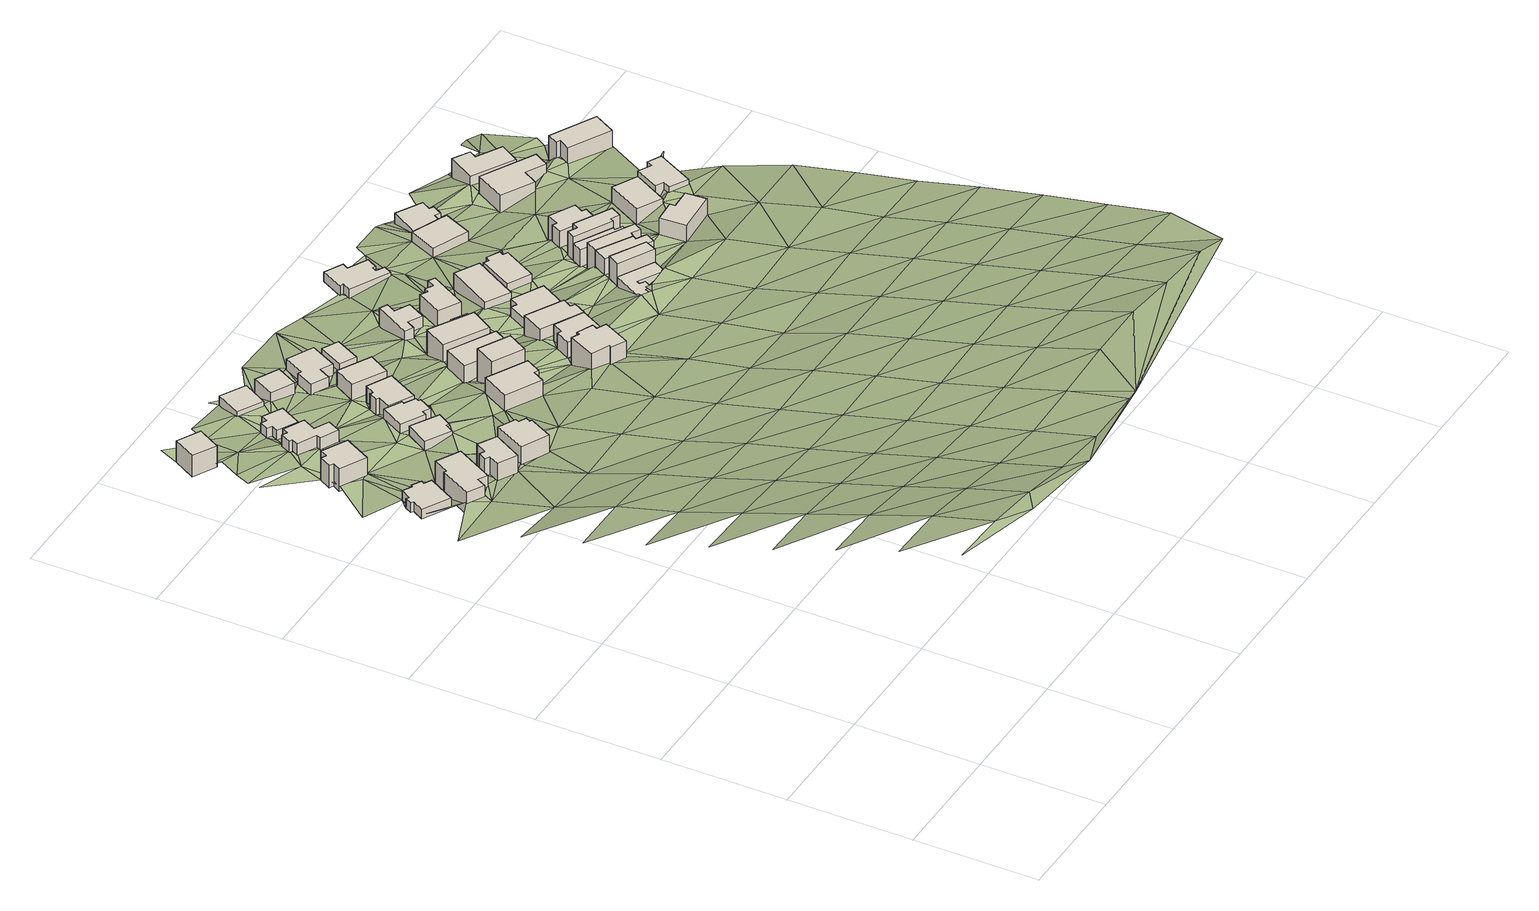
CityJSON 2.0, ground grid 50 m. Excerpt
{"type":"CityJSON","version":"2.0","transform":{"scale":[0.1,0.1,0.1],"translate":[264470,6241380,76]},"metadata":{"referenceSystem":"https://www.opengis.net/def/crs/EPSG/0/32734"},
"CityObjects":{
"building1":{"type":"Building","attributes":{"address":"6 Cloete Road Universtity Estate Cape Town","building":"house","building:levels":"1","footprint":{"type":"Polygon"},"plus_code":"C5XFXGXJ+XFW","ground_height":96.62,"building_height":4.1,"roof_height":100.72},"geometry":[{"type":"Solid","lod":"1","boundaries":[[[[0,1,2,3]],[[1,4,5,2]],[[4,6,7,5]],[[6,8,9,7]],[[8,10,11,9]],[[10,12,13,11]],[[12,14,15,13]],[[14,16,17,15]],[[16,18,19,17]],[[18,20,21,19]],[[20,22,23,21]],[[22,0,3,23]],[[3,2,5,7,9,11,13,15,17,19,21,23]],[[22,20,18,16,14,12,10,8,6,4,1,0]]]]}]},
"building2":{"type":"Building","attributes":{"address":"8A Cloete Road Universtity Estate Cape Town","building":"house","building:levels":"3","footprint":{"type":"Polygon"},"plus_code":"C6X2XQXJ+XWR","ground_height":96.62,"building_height":9.7,"roof_height":106.32},"geometry":[{"type":"Solid","lod":"1","boundaries":[[[[24,25,26,27]],[[25,28,29,26]],[[28,30,31,29]],[[30,32,33,31]],[[32,34,35,33]],[[34,36,37,35]],[[36,38,39,37]],[[38,24,27,39]],[[27,26,29,31,33,35,37,39]],[[38,36,34,32,30,28,25,24]]]]}]},
"building3":{"type":"Building","attributes":{"address":"19 Haig Road University Estate Cape Town","building":"house","building:levels":"2","footprint":{"type":"Polygon"},"plus_code":"C5XRX3X9+X8V","ground_height":93.77,"building_height":6.9,"roof_height":100.67},"geometry":[{"type":"Solid","lod":"1","boundaries":[[[[40,41,42,43]],[[41,44,45,42]],[[44,46,47,45]],[[46,48,49,47]],[[48,50,51,49]],[[50,52,53,51]],[[52,54,55,53]],[[54,40,43,55]],[[43,42,45,47,49,51,53,55]],[[54,52,50,48,46,44,41,40]]]]}]},
"building4":{"type":"Building","attributes":{"address":"8 Cloete Road Universtity Estate Cape Town","building":"house","building:levels":"2","footprint":{"type":"Polygon"},"plus_code":"C6XPX9X4+XGX","ground_height":101.51,"building_height":6.9,"roof_height":108.41},"geometry":[{"type":"Solid","lod":"1","boundaries":[[[[56,57,58,59]],[[57,60,61,58]],[[60,62,63,61]],[[62,64,65,63]],[[64,66,67,65]],[[66,68,69,67]],[[68,70,71,69]],[[70,56,59,71]],[[59,58,61,63,65,67,69,71]],[[70,68,66,64,62,60,57,56]]]]}]},
"building5":{"type":"Building","attributes":{"address":"14 Haig Road University Estate Cape Town","building":"house","building:levels":"2","footprint":{"type":"Polygon"},"plus_code":"C5X6XPXM+XGR","ground_height":88.44,"building_height":6.9,"roof_height":95.34},"geometry":[{"type":"Solid","lod":"1","boundaries":[[[[72,73,74,75]],[[73,76,77,74]],[[76,78,79,77]],[[78,72,75,79]],[[75,74,77,79]],[[78,76,73,72]]]]}]},
"building6":{"type":"Building","attributes":{"address":"Cloete Road Universtity Estate Cape Town","building":"house","building:levels":"2","footprint":{"type":"Polygon"},"plus_code":"C7XCXHXP+X3X","ground_height":101.51,"building_height":6.9,"roof_height":108.41},"geometry":[{"type":"Solid","lod":"1","boundaries":[[[[80,81,82,83]],[[81,84,85,82]],[[84,86,87,85]],[[86,88,89,87]],[[88,90,91,89]],[[90,92,93,91]],[[92,94,95,93]],[[94,80,83,95]],[[83,82,85,87,89,91,93,95]],[[94,92,90,88,86,84,81,80]]]]}]},
"building7":{"type":"Building","attributes":{"address":"17 Haig Road University Estate Cape Town","building":"house","building:levels":"1","footprint":{"type":"Polygon"},"plus_code":"C6X9X4X9+XXR","ground_height":91.01,"building_height":4.1,"roof_height":95.11},"geometry":[{"type":"Solid","lod":"1","boundaries":[[[[96,97,98,99]],[[97,100,101,98]],[[100,102,103,101]],[[102,104,105,103]],[[104,106,107,105]],[[106,108,109,107]],[[108,110,111,109]],[[110,112,113,111]],[[112,114,115,113]],[[114,116,117,115]],[[116,118,119,117]],[[118,96,99,119]],[[99,98,101,103,105,107,109,111,113,115,117,119]],[[118,116,114,112,110,108,106,104,102,100,97,96]]]]}]},
"building8":{"type":"Building","attributes":{"address":"18 Cloete Road University Estate Cape Town","building":"house","building:levels":"1","footprint":{"type":"Polygon"},"plus_code":"C7XCXRX3+XGR","ground_height":93.45,"building_height":4.1,"roof_height":97.55},"geometry":[{"type":"Solid","lod":"1","boundaries":[[[[120,121,122,123]],[[121,124,125,122]],[[124,126,127,125]],[[126,128,129,127]],[[128,130,131,129]],[[130,120,123,131]],[[123,122,125,127,129,131]],[[130,128,126,124,121,120]]]]}]},
"building9":{"type":"Building","attributes":{"address":"15 Haig Road University Estate Cape Town","building":"house","building:levels":"1","footprint":{"type":"Polygon"},"plus_code":"C6XPXGXX+XMV","ground_height":87.61,"building_height":4.1,"roof_height":91.71},"geometry":[{"type":"Solid","lod":"1","boundaries":[[[[132,133,134,135]],[[133,136,137,134]],[[136,138,139,137]],[[138,140,141,139]],[[140,142,143,141]],[[142,144,145,143]],[[144,146,147,145]],[[146,132,135,147]],[[135,134,137,139,141,143,145,147]],[[146,144,142,140,138,136,133,132]]]]}]},
"building10":{"type":"Building","attributes":{"address":"16 Fryde Road University Estate Cape Town","building":"house","building:levels":"1","footprint":{"type":"Polygon"},"plus_code":"C7XMXMXH+XVR","ground_height":93.37,"building_height":4.1,"roof_height":97.47},"geometry":[{"type":"Solid","lod":"1","boundaries":[[[[148,149,150,151]],[[149,152,153,150]],[[152,154,155,153]],[[154,156,157,155]],[[156,158,159,157]],[[158,160,161,159]],[[160,162,163,161]],[[162,164,165,163]],[[164,166,167,165]],[[166,148,151,167]],[[151,150,153,155,157,159,161,163,165,167]],[[166,164,162,160,158,156,154,152,149,148]]]]}]},
"building11":{"type":"Building","attributes":{"address":"34 Haig Road University Estate Cape Town","building":"house","building:levels":"1","footprint":{"type":"Polygon"},"plus_code":"C7X4XPXV+XVR","ground_height":84.83,"building_height":4.1,"roof_height":88.93},"geometry":[{"type":"Solid","lod":"1","boundaries":[[[[168,169,170,171]],[[169,172,173,170]],[[172,174,175,173]],[[174,168,171,175]],[[171,170,173,175]],[[174,172,169,168]]]]}]},
"building12":{"type":"Building","attributes":{"address":"14 Fryde Road University Estate Cape Town","building":"house","building:levels":"2","footprint":{"type":"Polygon"},"plus_code":"C8X2XXXW+X4X","ground_height":90.07,"building_height":6.9,"roof_height":96.97},"geometry":[{"type":"Solid","lod":"1","boundaries":[[[[176,177,178,179]],[[177,180,181,178]],[[180,182,183,181]],[[182,184,185,183]],[[184,186,187,185]],[[186,188,189,187]],[[188,190,191,189]],[[190,176,179,191]],[[179,178,181,183,185,187,189,191]],[[190,188,186,184,182,180,177,176]]]]}]},
"building13":{"type":"Building","attributes":{"address":"University Estate Cape Town","building":"house","building:levels":"1","footprint":{"type":"Polygon"},"plus_code":"C7XPXXXP+XVR","ground_height":86.77,"building_height":4.1,"roof_height":90.87},"geometry":[{"type":"Solid","lod":"1","boundaries":[[[[192,193,194,195]],[[193,196,197,194]],[[196,198,199,197]],[[198,192,195,199]],[[195,194,197,199]],[[198,196,193,192]]]]}]},
"building14":{"type":"Building","attributes":{"address":"23 Fryde Road University Estate Cape Town","building":"house","building:levels":"2","footprint":{"type":"Polygon"},"plus_code":"C9X2X9XF+XPV","ground_height":97.37,"building_height":6.9,"roof_height":104.27},"geometry":[{"type":"Solid","lod":"1","boundaries":[[[[200,201,202,203]],[[201,204,205,202]],[[204,206,207,205]],[[206,208,209,207]],[[208,210,211,209]],[[210,200,203,211]],[[203,202,205,207,209,211]],[[210,208,206,204,201,200]]]]}]},
"building15":{"type":"Building","attributes":{"address":"12 Fryde Road University Estate Cape Town","building":"house","building:levels":"2","footprint":{"type":"Polygon"},"plus_code":"C8X9X9XJ+XWX","ground_height":90.07,"building_height":6.9,"roof_height":96.97},"geometry":[{"type":"Solid","lod":"1","boundaries":[[[[212,213,214,215]],[[213,216,217,214]],[[216,218,219,217]],[[218,212,215,219]],[[215,214,217,219]],[[218,216,213,212]]]]}]},
"building16":{"type":"Building","attributes":{"address":"University Estate Cape Town","building":"house","building:levels":"1","footprint":{"type":"Polygon"},"plus_code":"C8XCXCXQ+XJW","ground_height":86.77,"building_height":4.1,"roof_height":90.87},"geometry":[{"type":"Solid","lod":"1","boundaries":[[[[220,221,222,223]],[[221,224,225,222]],[[224,226,227,225]],[[226,228,229,227]],[[228,230,231,229]],[[230,232,233,231]],[[232,234,235,233]],[[234,220,223,235]],[[223,222,225,227,229,231,233,235]],[[234,232,230,228,226,224,221,220]]]]}]},
"building17":{"type":"Building","attributes":{"address":"21 Fryde Road University Estate Cape Town","building":"house","building:levels":"3","footprint":{"type":"Polygon"},"plus_code":"C9XFXHXQ+X4V","ground_height":97.37,"building_height":9.7,"roof_height":107.07},"geometry":[{"type":"Solid","lod":"1","boundaries":[[[[236,237,238,239]],[[237,240,241,238]],[[240,242,243,241]],[[242,236,239,243]],[[239,238,241,243]],[[242,240,237,236]]]]}]},
"building18":{"type":"Building","attributes":{"address":"19 Fryde Road University Estate Cape Town","building":"house","building:levels":"2","footprint":{"type":"Polygon"},"plus_code":"C9XPXRX5+XPV","ground_height":92.98,"building_height":6.9,"roof_height":99.88},"geometry":[{"type":"Solid","lod":"1","boundaries":[[[[244,245,246,247]],[[245,248,249,246]],[[248,250,251,249]],[[250,244,247,251]],[[247,246,249,251]],[[250,248,245,244]]]]}]},
"building19":{"type":"Building","attributes":{"address":"40 Fryde Road University Estate Cape Town","building":"house","building:levels":"1","footprint":{"type":"Polygon"},"plus_code":"C9X3XRXX+X8X","ground_height":85.43,"building_height":4.1,"roof_height":89.53},"geometry":[{"type":"Solid","lod":"1","boundaries":[[[[252,253,254,255]],[[253,256,257,254]],[[256,258,259,257]],[[258,252,255,259]],[[255,254,257,259]],[[258,256,253,252]]]]}]},
"building20":{"type":"Building","attributes":{"address":"20 Baris Road University Estate Cape Town","building":"house","building:levels":"2","footprint":{"type":"Polygon"},"plus_code":"CCXFX8XQ+XWW","ground_height":101.45,"building_height":6.9,"roof_height":108.35},"geometry":[{"type":"Solid","lod":"1","boundaries":[[[[260,261,262,263]],[[261,264,265,262]],[[264,266,267,265]],[[266,268,269,267]],[[268,270,271,269]],[[270,272,273,271]],[[272,274,275,273]],[[274,276,277,275]],[[276,278,279,277]],[[278,260,263,279]],[[263,262,265,267,269,271,273,275,277,279]],[[278,276,274,272,270,268,266,264,261,260]]]]}]},
"building21":{"type":"Building","attributes":{"address":"15 Fryde Road University Estate Cape Town","building":"house","building:levels":"2","footprint":{"type":"Polygon"},"plus_code":"CCX3XJX6+XWV","ground_height":92.98,"building_height":6.9,"roof_height":99.88},"geometry":[{"type":"Solid","lod":"1","boundaries":[[[[280,281,282,283]],[[281,284,285,282]],[[284,286,287,285]],[[286,280,283,287]],[[283,282,285,287]],[[286,284,281,280]]]]}]},
"building22":{"type":"Building","attributes":{"address":"18 Baris Road University Estate Cape Town","building":"house","building:levels":"2","footprint":{"type":"Polygon"},"plus_code":"CCXVX6XG+XHV","ground_height":96.69,"building_height":6.9,"roof_height":103.59},"geometry":[{"type":"Solid","lod":"1","boundaries":[[[[288,289,290,291]],[[289,292,293,290]],[[292,294,295,293]],[[294,296,297,295]],[[296,298,299,297]],[[298,288,291,299]],[[291,290,293,295,297,299]],[[298,296,294,292,289,288]]]]}]},
"building23":{"type":"Building","attributes":{"address":"16 Baris Road University Estate Cape Town","building":"house","building:levels":"1","footprint":{"type":"Polygon"},"plus_code":"CFX5XQXC+X9X","ground_height":96.69,"building_height":4.1,"roof_height":100.79},"geometry":[{"type":"Solid","lod":"1","boundaries":[[[[300,301,302,303]],[[301,304,305,302]],[[304,306,307,305]],[[306,308,309,307]],[[308,310,311,309]],[[310,300,303,311]],[[303,302,305,307,309,311]],[[310,308,306,304,301,300]]]]}]},
"building24":{"type":"Building","attributes":{"address":"11 Fryde Road University Estate Cape Town","building":"house","building:levels":"1","footprint":{"type":"Polygon"},"plus_code":"CCXCX6X2+XVR","ground_height":88.17,"building_height":4.1,"roof_height":92.27},"geometry":[{"type":"Solid","lod":"1","boundaries":[[[[312,313,314,315]],[[313,316,317,314]],[[316,318,319,317]],[[318,320,321,319]],[[320,322,323,321]],[[322,324,325,323]],[[324,326,327,325]],[[326,312,315,327]],[[315,314,317,319,321,323,325,327]],[[326,324,322,320,318,316,313,312]]]]}]},
"building25":{"type":"Building","attributes":{"address":"University Estate Cape Town","building":"house","building:levels":"1","footprint":{"type":"Polygon"},"plus_code":"CCXQXPX9+XCW","ground_height":88.17,"building_height":4.1,"roof_height":92.27},"geometry":[{"type":"Solid","lod":"1","boundaries":[[[[328,329,330,331]],[[329,332,333,330]],[[332,334,335,333]],[[334,328,331,335]],[[331,330,333,335]],[[334,332,329,328]]]]}]},
"building26":{"type":"Building","attributes":{"address":"44 Rhodes Avenue University Estate Cape Town","building":"house","building:levels":"2","footprint":{"type":"Polygon"},"plus_code":"CFX2XRX8+X2R","ground_height":88.17,"building_height":6.9,"roof_height":95.07},"geometry":[{"type":"Solid","lod":"1","boundaries":[[[[336,337,338,339]],[[337,340,341,338]],[[340,342,343,341]],[[342,344,345,343]],[[344,346,347,345]],[[346,348,349,347]],[[348,350,351,349]],[[350,336,339,351]],[[339,338,341,343,345,347,349,351]],[[350,348,346,344,342,340,337,336]]]]}]},
"building27":{"type":"Building","attributes":{"address":"14 Baris Road University Estate Cape Town","building":"house","building:levels":"1","footprint":{"type":"Polygon"},"plus_code":"CFXJX6X7+X6W","ground_height":91.77,"building_height":4.1,"roof_height":95.87},"geometry":[{"type":"Solid","lod":"1","boundaries":[[[[352,353,354,355]],[[353,356,357,354]],[[356,358,359,357]],[[358,360,361,359]],[[360,362,363,361]],[[362,352,355,363]],[[355,354,357,359,361,363]],[[362,360,358,356,353,352]]]]}]},
"building28":{"type":"Building","attributes":{"address":"46 Rhodes Avenue University Estate Cape Town","building":"house","building:levels":"2","footprint":{"type":"Polygon"},"plus_code":"CFXQXGXF+X3X","ground_height":87.6,"building_height":6.9,"roof_height":94.5},"geometry":[{"type":"Solid","lod":"1","boundaries":[[[[364,365,366,367]],[[365,368,369,366]],[[368,370,371,369]],[[370,364,367,371]],[[367,366,369,371]],[[370,368,365,364]]]]}]},
"building29":{"type":"Building","attributes":{"address":"19 Baris Road University Estate Cape Town","building":"house","building:levels":"1","footprint":{"type":"Polygon"},"plus_code":"CHX3XVXP+XVW","ground_height":96.11,"building_height":4.1,"roof_height":100.21},"geometry":[{"type":"Solid","lod":"1","boundaries":[[[[372,373,374,375]],[[373,376,377,374]],[[376,378,379,377]],[[378,380,381,379]],[[380,382,383,381]],[[382,384,385,383]],[[384,386,387,385]],[[386,388,389,387]],[[388,390,391,389]],[[390,372,375,391]],[[375,374,377,379,381,383,385,387,389,391]],[[390,388,386,384,382,380,378,376,373,372]]]]}]},
"building30":{"type":"Building","attributes":{"address":"9 Fryde Road University Estate Cape Town","building":"house","building:levels":"1","footprint":{"type":"Polygon"},"plus_code":"CFXGXWX6+X8V","ground_height":80.74,"building_height":4.1,"roof_height":84.84},"geometry":[{"type":"Solid","lod":"1","boundaries":[[[[392,393,394,395]],[[393,396,397,394]],[[396,398,399,397]],[[398,400,401,399]],[[400,402,403,401]],[[402,404,405,403]],[[404,406,407,405]],[[406,408,409,407]],[[408,410,411,409]],[[410,412,413,411]],[[412,414,415,413]],[[414,392,395,415]],[[395,394,397,399,401,403,405,407,409,411,413,415]],[[414,412,410,408,406,404,402,400,398,396,393,392]]]]}]},
"building31":{"type":"Building","attributes":{"address":"12 Baris Road University Estate Cape Town","building":"house","building:levels":"2","footprint":{"type":"Polygon"},"plus_code":"CGX9X4XX+XHW","ground_height":87.6,"building_height":6.9,"roof_height":94.5},"geometry":[{"type":"Solid","lod":"1","boundaries":[[[[416,417,418,419]],[[417,420,421,418]],[[420,422,423,421]],[[422,424,425,423]],[[424,426,427,425]],[[426,428,429,427]],[[428,430,431,429]],[[430,416,419,431]],[[419,418,421,423,425,427,429,431]],[[430,428,426,424,422,420,417,416]]]]}]},
"building32":{"type":"Building","attributes":{"address":"17 Baris Road University Estate Cape Town","building":"house","building:levels":"3","footprint":{"type":"Polygon"},"plus_code":"CHX4X6X4+XVW","ground_height":96.11,"building_height":9.7,"roof_height":105.81},"geometry":[{"type":"Solid","lod":"1","boundaries":[[[[373,372,375,432,433,374]],[[372,434,435,432,375]],[[434,436,437,435]],[[436,373,374,433,437]],[[433,432,435,437]],[[436,434,372,373]]]]}]},
"building33":{"type":"Building","attributes":{"address":"15 Baris Road University Estate Cape Town","building":"house","building:levels":"2","footprint":{"type":"Polygon"},"plus_code":"CHX8X4XP+XCR","ground_height":96.11,"building_height":6.9,"roof_height":103.01},"geometry":[{"type":"Solid","lod":"1","boundaries":[[[[438,439,440,441]],[[439,442,443,440]],[[442,444,445,443]],[[444,446,447,445]],[[446,448,449,447]],[[448,438,441,449]],[[441,440,443,445,447,449]],[[448,446,444,442,439,438]]]]}]},
"building34":{"type":"Building","attributes":{"address":"13A Baris Road University Estate Cape Town","building":"house","building:levels":"2","footprint":{"type":"Polygon"},"plus_code":"CHXGXWX5+X7X","ground_height":96.11,"building_height":6.9,"roof_height":103.01},"geometry":[{"type":"Solid","lod":"1","boundaries":[[[[450,451,449,441]],[[451,452,453,449]],[[452,454,455,453]],[[454,456,457,455]],[[456,458,459,457]],[[458,450,441,459]],[[441,449,453,455,457,459]],[[458,456,454,452,451,450]]]]}]},
"building35":{"type":"Building","attributes":{"address":"13 Baris Road University Estate Cape Town","building":"house","building:levels":"2","footprint":{"type":"Polygon"},"plus_code":"CHXJXFXV+XMV","ground_height":91.45,"building_height":6.9,"roof_height":98.35},"geometry":[{"type":"Solid","lod":"1","boundaries":[[[[460,461,462,463]],[[461,464,465,462]],[[464,466,467,465]],[[466,468,469,467]],[[468,470,471,469]],[[470,460,463,471]],[[463,462,465,467,469,471]],[[470,468,466,464,461,460]]]]}]},
"building36":{"type":"Building","attributes":{"address":"11 Baris Road University Estate Cape Town","building":"house","building:levels":"3","footprint":{"type":"Polygon"},"plus_code":"CHXRXVX5+XRV","ground_height":91.45,"building_height":9.7,"roof_height":101.15},"geometry":[{"type":"Solid","lod":"1","boundaries":[[[[461,460,463,472,473,462]],[[460,474,475,472,463]],[[474,476,477,475]],[[476,478,479,477]],[[478,480,481,479]],[[480,482,483,481]],[[482,484,485,483]],[[484,461,462,473,485]],[[473,472,475,477,479,481,483,485]],[[484,482,480,478,476,474,460,461]]]]}]},
"building37":{"type":"Building","attributes":{"address":"10 Baris Road University Estate Cape Town","building":"house","building:levels":"1","footprint":{"type":"Polygon"},"plus_code":"CHX5XQX6+X6R","ground_height":82.89,"building_height":4.1,"roof_height":86.99},"geometry":[{"type":"Solid","lod":"1","boundaries":[[[[486,487,488,489]],[[487,490,491,488]],[[490,492,493,491]],[[492,486,489,493]],[[489,488,491,493]],[[492,490,487,486]]]]}]},
"building38":{"type":"Building","attributes":{"address":"9 Baris Road University Estate Cape Town","building":"house","building:levels":"2","footprint":{"type":"Polygon"},"plus_code":"CHXWXWX8+X2R","ground_height":90.93,"building_height":6.9,"roof_height":97.83},"geometry":[{"type":"Solid","lod":"1","boundaries":[[[[494,495,496,497]],[[495,498,499,496]],[[498,500,501,499]],[[500,502,503,501]],[[502,504,505,503]],[[504,506,507,505]],[[506,508,509,507]],[[508,494,497,509]],[[497,496,499,501,503,505,507,509]],[[508,506,504,502,500,498,495,494]]]]}]},
"building39":{"type":"Building","attributes":{"address":"16 Lorraine Avenue University Estate Cape Town","building":"house","building:levels":"2","footprint":{"type":"Polygon"},"plus_code":"CJXVX5XF+XCX","ground_height":95.92,"building_height":6.9,"roof_height":102.82},"geometry":[{"type":"Solid","lod":"1","boundaries":[[[[510,511,512,513]],[[511,514,515,512]],[[514,516,517,515]],[[516,518,519,517]],[[518,520,521,519]],[[520,510,513,521]],[[513,512,515,517,519,521]],[[520,518,516,514,511,510]]]]}]},
"building40":{"type":"Building","attributes":{"address":"8 Baris Road University Estate Cape Town","building":"house","building:levels":"1","footprint":{"type":"Polygon"},"plus_code":"CHXJXCXH+XVX","ground_height":79.39,"building_height":4.1,"roof_height":83.49},"geometry":[{"type":"Solid","lod":"1","boundaries":[[[[522,523,524,525]],[[523,526,527,524]],[[526,528,529,527]],[[528,530,531,529]],[[530,532,533,531]],[[532,534,535,533]],[[534,536,537,535]],[[536,522,525,537]],[[525,524,527,529,531,533,535,537]],[[536,534,532,530,528,526,523,522]]]]}]},
"building41":{"type":"Building","attributes":{"address":"52 Lorraine Avenue University Estate Cape Town","building":"house","building:levels":"2","footprint":{"type":"Polygon"},"plus_code":"CMX6XFX4+X2X","ground_height":90.2,"building_height":6.9,"roof_height":97.1},"geometry":[{"type":"Solid","lod":"1","boundaries":[[[[538,539,540,541]],[[539,542,543,540]],[[542,544,545,543]],[[544,538,541,545]],[[541,540,543,545]],[[544,542,539,538]]]]}]},
"building42":{"type":"Building","attributes":{"address":"54 Lorraine Avenue University Estate Cape Town","building":"house","building:levels":"2","footprint":{"type":"Polygon"},"plus_code":"CMXXX4XG+XFR","ground_height":90.2,"building_height":6.9,"roof_height":97.1},"geometry":[{"type":"Solid","lod":"1","boundaries":[[[[546,547,548,549]],[[547,550,551,548]],[[550,552,553,551]],[[552,554,555,553]],[[554,556,557,555]],[[556,558,559,557]],[[558,560,561,559]],[[560,546,549,561]],[[549,548,551,553,555,557,559,561]],[[560,558,556,554,552,550,547,546]]]]}]},
"building43":{"type":"Building","attributes":{"address":"7 Baris Road University Estate Cape Town","building":"house","building:levels":"2","footprint":{"type":"Polygon"},"plus_code":"CMX2XHXH+XXX","ground_height":81.66,"building_height":6.9,"roof_height":88.56},"geometry":[{"type":"Solid","lod":"1","boundaries":[[[[562,563,564,565]],[[563,566,567,564]],[[566,568,569,567]],[[568,570,571,569]],[[570,572,573,571]],[[572,562,565,573]],[[565,564,567,569,571,573]],[[572,570,568,566,563,562]]]]}]},
"building44":{"type":"Building","attributes":{"address":"5 Baris Road University Estate Cape Town","building":"house","building:levels":"1","footprint":{"type":"Polygon"},"plus_code":"CMX9XCX7+XPV","ground_height":80.76,"building_height":4.1,"roof_height":84.86},"geometry":[{"type":"Solid","lod":"1","boundaries":[[[[574,575,576,577]],[[575,578,579,576]],[[578,580,581,579]],[[580,582,583,581]],[[582,584,585,583]],[[584,574,577,585]],[[577,576,579,581,583,585]],[[584,582,580,578,575,574]]]]}]},
"building45":{"type":"Building","attributes":{"address":"12 Lorraine Avenue University Estate Cape Town","building":"house","building:levels":"2","footprint":{"type":"Polygon"},"plus_code":"CPXHXFX7+XCX","ground_height":84.74,"building_height":6.9,"roof_height":91.64},"geometry":[{"type":"Solid","lod":"1","boundaries":[[[[586,587,588,589]],[[587,590,591,588]],[[590,592,593,591]],[[592,594,595,593]],[[594,596,597,595]],[[596,586,589,597]],[[589,588,591,593,595,597]],[[596,594,592,590,587,586]]]]}]},
"terrain1":{"type":"TINRelief","geometry":[{"type":"CompositeSurface","lod":"1","boundaries":[[[598,599,600]],[[599,601,602]],[[603,600,604]],[[605,600,599]],[[606,607,604]],[[602,605,599]],[[604,600,608]],[[609,610,606]],[[608,600,605]],[[611,606,604]],[[612,609,613]],[[608,611,604]],[[605,602,614]],[[615,609,606]],[[616,617,613]],[[608,605,618]],[[615,606,611]],[[619,613,609]],[[620,621,616]],[[608,622,611]],[[605,614,618]],[[619,609,615]],[[622,608,618]],[[623,616,613]],[[624,620,625]],[[626,615,611]],[[625,627,624]],[[623,613,619]],[[626,611,622]],[[620,616,628]],[[629,627,0]],[[619,615,630]],[[628,616,623]],[[16,14,12]],[[618,614,631]],[[625,632,627]],[[622,618,631]],[[630,615,626]],[[0,627,30]],[[633,634,12]],[[635,632,625]],[[10,8,12]],[[620,636,625]],[[637,623,619]],[[638,634,633]],[[620,628,639]],[[640,632,635]],[[30,1,0]],[[633,12,8]],[[626,622,641]],[[635,625,642]],[[637,619,630]],[[1,6,4]],[[1,30,28]],[[620,639,636]],[[25,6,1]],[[631,641,622]],[[1,28,25]],[[8,6,643]],[[644,638,645]],[[636,642,625]],[[646,628,623]],[[643,633,8]],[[647,635,642]],[[25,643,6]],[[648,44,649]],[[643,638,633]],[[635,647,62]],[[626,650,630]],[[651,647,642]],[[646,623,637]],[[631,614,652]],[[653,635,62]],[[41,40,44]],[[641,650,626]],[[654,655,656]],[[44,40,649]],[[657,658,659]],[[660,639,628]],[[636,639,661]],[[662,57,62]],[[656,655,649]],[[57,653,62]],[[654,663,658]],[[637,630,664]],[[25,653,665]],[[666,643,25]],[[661,667,636]],[[628,646,660]],[[663,659,658]],[[641,631,652]],[[663,654,656]],[[668,661,639]],[[669,649,40]],[[667,670,636]],[[664,630,650]],[[614,671,652]],[[665,653,57]],[[40,672,669]],[[649,673,656]],[[663,73,659]],[[665,666,25]],[[674,76,675]],[[661,668,667]],[[676,672,643]],[[76,73,675]],[[649,669,673]],[[57,670,665]],[[646,637,677]],[[678,656,673]],[[667,80,670]],[[679,639,660]],[[668,639,679]],[[663,656,680]],[[676,643,666]],[[73,663,681]],[[682,650,641]],[[665,670,80]],[[677,637,664]],[[673,669,683]],[[681,675,73]],[[672,684,669]],[[138,663,680]],[[685,97,680]],[[682,641,652]],[[676,684,672]],[[136,681,663]],[[97,138,680]],[[646,686,660]],[[80,687,665]],[[665,687,666]],[[138,136,663]],[[97,142,138]],[[664,650,688]],[[689,676,666]],[[690,142,97]],[[677,686,646]],[[138,142,140]],[[679,691,668]],[[692,693,694]],[[695,668,691]],[[694,696,695]],[[682,652,671]],[[688,650,682]],[[690,697,698]],[[699,676,689]],[[690,144,142]],[[700,698,684]],[[681,701,702]],[[684,676,703]],[[136,701,681]],[[692,704,80]],[[694,695,691]],[[679,660,705]],[[144,690,698]],[[80,704,687]],[[676,699,703]],[[132,136,133]],[[700,144,698]],[[703,700,684]],[[706,677,664]],[[707,687,708]],[[699,689,152]],[[686,705,660]],[[132,701,136]],[[692,694,709]],[[687,704,708]],[[706,664,688]],[[152,689,126]],[[691,709,694]],[[701,132,710]],[[146,710,132]],[[679,711,691]],[[169,702,701]],[[703,188,700]],[[704,692,709]],[[704,126,708]],[[216,144,700]],[[712,682,671]],[[156,152,126]],[[154,152,156]],[[713,686,677]],[[679,705,711]],[[714,701,710]],[[144,216,146]],[[186,700,188]],[[166,715,703]],[[703,715,188]],[[688,682,712]],[[710,146,716]],[[713,677,706]],[[126,717,156]],[[216,700,186]],[[188,715,190]],[[162,166,164]],[[716,714,710]],[[166,718,715]],[[719,126,704]],[[691,204,709]],[[717,158,156]],[[162,160,158]],[[166,162,718]],[[720,705,686]],[[704,709,719]],[[158,718,162]],[[719,717,126]],[[711,721,691]],[[716,146,722]],[[158,717,718]],[[182,186,184]],[[169,168,723]],[[146,216,724]],[[688,725,706]],[[216,186,182]],[[721,204,691]],[[714,716,193]],[[720,686,713]],[[724,722,146]],[[168,714,193]],[[688,712,725]],[[726,711,705]],[[182,218,216]],[[718,717,727]],[[671,728,712]],[[724,216,213]],[[717,719,727]],[[713,706,729]],[[180,218,182]],[[726,705,720]],[[730,722,724]],[[731,724,213]],[[725,729,706]],[[193,732,168]],[[204,208,206]],[[727,719,733]],[[734,722,730]],[[718,735,180]],[[719,210,733]],[[721,711,736]],[[721,737,204]],[[735,718,727]],[[212,731,213]],[[193,734,732]],[[208,204,737]],[[720,713,738]],[[237,727,733]],[[180,735,218]],[[730,739,740]],[[740,734,730]],[[726,741,711]],[[742,743,731]],[[744,733,210]],[[725,712,728]],[[212,742,731]],[[738,713,729]],[[736,711,741]],[[732,734,740]],[[736,737,721]],[[210,208,272]],[[212,218,745]],[[742,212,746]],[[208,737,272]],[[747,218,735]],[[748,727,237]],[[728,671,749]],[[720,750,726]],[[272,744,210]],[[212,256,746]],[[747,745,218]],[[751,729,725]],[[742,746,252]],[[737,736,752]],[[750,720,738]],[[748,237,753]],[[256,212,745]],[[748,753,744]],[[252,220,742]],[[751,725,728]],[[298,744,272]],[[736,741,754]],[[732,740,755]],[[741,726,756]],[[744,296,748]],[[754,741,757]],[[296,744,298]],[[758,747,735]],[[745,747,281]],[[272,270,268]],[[272,268,298]],[[740,220,755]],[[759,738,729]],[[756,726,750]],[[256,745,760]],[[298,268,266]],[[758,735,244]],[[761,754,757]],[[759,729,751]],[[762,252,258]],[[252,755,220]],[[760,258,256]],[[760,745,281]],[[763,757,741]],[[748,296,764]],[[244,748,764]],[[765,298,266]],[[671,766,749]],[[761,266,767]],[[762,755,252]],[[760,762,258]],[[768,750,738]],[[292,296,294]],[[763,741,756]],[[761,765,266]],[[292,764,296]],[[281,769,760]],[[751,728,749]],[[768,738,759]],[[770,758,244]],[[281,332,769]],[[244,764,301]],[[761,757,771]],[[772,332,281]],[[318,762,760]],[[770,244,301]],[[758,770,772]],[[764,292,773]],[[774,756,750]],[[765,761,771]],[[763,771,757]],[[755,762,775]],[[776,759,751]],[[777,769,778]],[[779,769,332]],[[289,773,292]],[[774,750,768]],[[765,773,289]],[[780,770,301]],[[772,770,335]],[[779,778,769]],[[335,332,772]],[[329,779,332]],[[751,749,776]],[[781,762,318]],[[766,671,782]],[[762,781,775]],[[763,756,783]],[[780,784,770]],[[335,770,784]],[[301,785,780]],[[773,765,786]],[[787,779,329]],[[788,778,779]],[[789,768,759]],[[786,765,771]],[[790,316,313]],[[787,329,328]],[[783,756,774]],[[788,790,778]],[[328,335,791]],[[316,781,318]],[[335,784,791]],[[789,759,776]],[[785,792,793]],[[781,316,790]],[[785,794,780]],[[795,793,773]],[[791,787,328]],[[763,796,771]],[[353,784,356]],[[794,785,793]],[[790,788,797]],[[353,791,784]],[[797,781,790]],[[795,773,786]],[[794,793,795]],[[774,768,798]],[[797,788,799]],[[796,763,783]],[[800,775,781]],[[801,786,771]],[[802,791,353]],[[776,749,766]],[[803,781,797]],[[365,787,791]],[[798,768,789]],[[797,804,803]],[[800,805,775]],[[802,353,806]],[[336,787,365]],[[801,771,807]],[[806,353,352]],[[373,795,786]],[[774,808,783]],[[436,794,795]],[[807,771,796]],[[806,809,802]],[[776,810,789]],[[803,811,781]],[[812,813,801]],[[798,808,774]],[[811,800,781]],[[805,800,814]],[[352,794,815]],[[436,795,373]],[[812,801,807]],[[810,776,766]],[[806,352,816]],[[816,809,806]],[[364,802,809]],[[817,803,336]],[[388,386,384]],[[815,794,436]],[[783,818,796]],[[817,336,365]],[[384,812,819]],[[798,789,820]],[[819,388,384]],[[819,812,807]],[[811,803,817]],[[808,818,783]],[[364,809,821]],[[352,815,822]],[[820,789,810]],[[352,823,816]],[[796,824,807]],[[822,458,352]],[[815,436,825]],[[364,821,826]],[[827,826,821]],[[352,458,823]],[[817,828,811]],[[829,830,831]],[[487,365,364]],[[798,832,808]],[[830,829,828]],[[810,766,782]],[[487,817,365]],[[818,824,796]],[[410,414,412]],[[434,825,436]],[[830,828,410]],[[416,816,833]],[[832,798,820]],[[825,834,815]],[[823,833,816]],[[364,826,487]],[[807,835,819]],[[828,817,487]],[[417,416,420]],[[836,414,410]],[[828,836,410]],[[825,434,834]],[[372,834,434]],[[818,808,837]],[[420,838,826]],[[372,819,839]],[[824,835,807]],[[823,840,833]],[[416,838,420]],[[820,810,841]],[[838,487,826]],[[842,416,833]],[[832,837,808]],[[833,840,843]],[[782,841,810]],[[458,844,823]],[[486,836,828]],[[828,487,486]],[[372,839,834]],[[845,444,846]],[[842,833,843]],[[839,819,835]],[[838,416,847]],[[847,416,842]],[[848,846,849]],[[849,846,444]],[[824,818,850]],[[851,844,458]],[[852,843,853]],[[843,852,842]],[[834,839,444]],[[486,854,836]],[[832,820,855]],[[837,850,818]],[[490,487,838]],[[444,856,849]],[[820,841,855]],[[849,856,851]],[[838,847,494]],[[839,856,444]],[[857,842,852]],[[851,856,844]],[[858,494,847]],[[460,470,859]],[[860,854,486]],[[859,844,856]],[[474,460,476]],[[476,460,859]],[[824,861,835]],[[862,837,832]],[[476,859,856]],[[478,857,852]],[[850,863,824]],[[860,486,864]],[[492,864,486]],[[835,514,839]],[[490,838,865]],[[494,865,838]],[[855,862,832]],[[476,856,866]],[[824,863,861]],[[860,864,867]],[[857,478,868]],[[492,869,864]],[[476,866,478]],[[868,870,857]],[[867,864,871]],[[850,837,872]],[[866,856,873]],[[874,875,870]],[[874,870,868]],[[865,494,874]],[[478,866,868]],[[861,514,835]],[[876,492,490]],[[869,492,877]],[[862,872,837]],[[877,878,869]],[[873,879,516]],[[876,490,865]],[[867,871,880]],[[866,873,881]],[[538,874,868]],[[882,863,850]],[[868,866,538]],[[883,877,492]],[[873,516,881]],[[865,874,538]],[[534,880,871]],[[884,885,534]],[[872,882,850]],[[883,492,876]],[[885,877,883]],[[880,534,885]],[[514,886,516]],[[514,861,886]],[[881,516,886]],[[887,876,865]],[[861,863,888]],[[889,881,886]],[[890,880,885]],[[889,891,881]],[[882,892,863]],[[890,885,883]],[[893,883,876]],[[891,544,881]],[[894,865,538]],[[895,891,889]],[[896,889,886]],[[897,880,890]],[[898,538,544]],[[865,894,887]],[[863,892,888]],[[890,883,893]],[[886,861,899]],[[544,891,900]],[[894,538,898]],[[900,898,544]],[[896,886,899]],[[898,900,901]],[[888,899,861]],[[897,890,580]],[[568,887,902]],[[903,901,900]],[[894,898,901]],[[890,893,904]],[[894,902,887]],[[897,580,905]],[[896,899,546]],[[904,893,572]],[[902,894,906]],[[580,578,905]],[[901,546,907]],[[902,908,572]],[[901,909,894]],[[902,906,908]],[[905,578,910]],[[572,587,904]],[[578,911,910]],[[909,906,894]],[[912,908,906]],[[908,587,572]],[[913,910,911]],[[587,913,904]],[[587,914,913]],[[587,915,914]],[[916,910,913]],[[910,917,918]],[[919,913,914]],[[917,910,916]],[[919,916,913]]]}]}
},
"vertices":[
[220,2214,206],[280,2323,206],[280,2323,247],[220,2214,247],[251,2339,206],[251,2339,247],[258,2352,206],[258,2352,247],[220,2373,206],[220,2373,247],[215,2365,206],[215,2365,247],[178,2386,206],[178,2386,247],[155,2345,206],[155,2345,247],[142,2352,206],[142,2352,247],[127,2325,206],[127,2325,247],[138,2319,206],[138,2319,247],[113,2273,206],[113,2273,247],
[412,2278,206],[318,2329,206],[318,2329,303],[412,2278,303],[285,2268,206],[285,2268,303],[277,2273,206],[277,2273,303],[208,2146,206],[208,2146,303],[274,2110,206],[274,2110,303],[294,2148,206],[294,2148,303],[331,2128,206],[331,2128,303],
[248,2746,150],[233,2716,150],[233,2716,247],[248,2746,247],[212,2728,150],[212,2728,247],[186,2680,150],[186,2680,247],[202,2671,150],[202,2671,247],[185,2639,150],[185,2639,247],[290,2584,150],[290,2584,247],[348,2693,150],[348,2693,247],
[523,2193,209],[449,2234,209],[449,2234,324],[523,2193,324],[424,2190,209],[424,2190,324],[404,2201,209],[404,2201,324],[386,2169,209],[386,2169,324],[405,2159,209],[405,2159,324],[383,2119,209],[383,2119,324],[459,2077,209],[459,2077,324],
[168,3115,100],[218,3206,100],[218,3206,193],[168,3115,193],[126,3255,100],[126,3255,193],[77,3165,100],[77,3165,193],
[573,2217,209],[508,2089,209],[508,2089,324],[573,2217,324],[615,2035,209],[615,2035,324],[664,2130,209],[664,2130,324],[655,2134,209],[655,2134,324],[665,2153,209],[665,2153,324],[635,2168,209],[635,2168,324],[642,2182,209],[642,2182,324],
[447,2918,124],[364,2959,124],[364,2959,191],[447,2918,191],[353,2936,124],[353,2936,191],[332,2946,124],[332,2946,191],[312,2905,124],[312,2905,191],[324,2900,124],[324,2900,191],[311,2873,124],[311,2873,191],[388,2836,124],[388,2836,191],[380,2818,124],[380,2818,191],[452,2783,124],[452,2783,191],[478,2836,124],[478,2836,191],[420,2865,124],[420,2865,191],
[605,2414,174],[625,2449,174],[625,2449,215],[605,2414,215],[636,2443,174],[636,2443,215],[669,2498,174],[669,2498,215],[561,2562,174],[561,2562,215],[507,2472,174],[507,2472,215],
[436,3080,116],[422,3054,116],[422,3054,157],[436,3080,157],[400,3066,116],[400,3066,157],[381,3031,116],[381,3031,157],[401,3020,116],[401,3020,157],[387,2995,116],[387,2995,157],[467,2952,116],[467,2952,157],[513,3038,116],[513,3038,157],
[606,2688,174],[554,2594,174],[554,2594,215],[606,2688,215],[648,2543,174],[648,2543,215],[657,2559,174],[657,2559,215],[685,2543,174],[685,2543,215],[716,2599,174],[716,2599,215],[707,2604,174],[707,2604,215],[714,2617,174],[714,2617,215],[669,2641,174],[669,2641,215],[674,2651,174],[674,2651,215],
[604,3231,88],[505,3286,88],[505,3286,129],[604,3231,129],[450,3188,88],[450,3188,129],[550,3133,88],[550,3133,129],
[635,2685,141],[732,2634,141],[732,2634,210],[635,2685,210],[797,2758,141],[797,2758,210],[702,2807,141],[702,2807,210],[681,2768,141],[681,2768,210],[668,2775,141],[668,2775,210],[650,2740,141],[650,2740,210],[661,2734,141],[661,2734,210],
[718,3162,78],[626,3209,78],[626,3209,149],[718,3162,149],[581,3122,78],[581,3122,149],[673,3075,78],[673,3075,149],
[855,2417,214],[795,2308,214],[795,2308,283],[855,2417,283],[936,2232,214],[936,2232,283],[962,2280,214],[962,2280,283],[979,2270,214],[979,2270,283],[1013,2332,214],[1013,2332,283],
[862,2871,141],[734,2941,141],[734,2941,210],[862,2871,210],[686,2856,141],[686,2856,210],[814,2785,141],[814,2785,210],
[887,3115,94],[782,3168,94],[782,3168,149],[887,3115,149],[740,3086,94],[740,3086,149],[726,3093,94],[726,3093,149],[690,3022,94],[690,3022,149],[759,2987,94],[759,2987,149],[783,3034,94],[783,3034,149],[833,3009,94],[833,3009,149],
[1080,2437,170],[958,2504,170],[958,2504,311],[1080,2437,311],[912,2422,170],[912,2422,311],[1034,2355,170],[1034,2355,311],
[1165,2539,163],[985,2638,163],[985,2638,239],[1165,2539,239],[931,2541,163],[931,2541,239],[1111,2441,163],[1111,2441,239],
[912,3095,94],[862,2997,94],[862,2997,135],[912,3095,135],[925,2965,94],[925,2965,135],[975,3063,94],[975,3063,135],
[1230,2057,207],[1283,2165,207],[1283,2165,323],[1230,2057,323],[1246,2183,207],[1246,2183,323],[1256,2204,207],[1256,2204,323],[1192,2234,207],[1192,2234,323],[1186,2221,207],[1186,2221,323],[1155,2236,207],[1155,2236,323],[1104,2130,207],[1104,2130,323],[1178,2095,207],[1178,2095,323],[1169,2086,207],[1169,2086,323],
[1226,2659,130],[1059,2757,130],[1059,2757,239],[1226,2659,239],[1006,2667,130],[1006,2667,239],[1173,2569,130],[1173,2569,239],
[1310,2195,207],[1363,2296,207],[1363,2296,276],[1310,2195,276],[1249,2356,207],[1249,2356,276],[1227,2314,207],[1227,2314,276],[1212,2322,207],[1212,2322,276],[1181,2263,207],[1181,2263,276],
[1426,2409,163],[1281,2489,163],[1281,2489,248],[1426,2409,248],[1233,2403,163],[1233,2403,248],[1397,2313,163],[1397,2313,248],[1424,2363,163],[1424,2363,248],[1406,2373,163],[1406,2373,248],
[1250,2927,85],[1192,2957,85],[1192,2957,163],[1250,2927,163],[1212,2995,85],[1212,2995,163],[1180,3011,85],[1180,3011,163],[1103,2868,85],[1103,2868,163],[1136,2851,85],[1136,2851,163],[1155,2885,85],[1155,2885,163],[1212,2855,85],[1212,2855,163],
[1299,2725,122],[1241,2759,122],[1241,2759,163],[1299,2725,163],[1215,2716,122],[1215,2716,163],[1274,2682,122],[1274,2682,163],
[1396,2904,116],[1369,2919,116],[1369,2919,191],[1396,2904,191],[1352,2889,116],[1352,2889,191],[1322,2906,116],[1322,2906,191],[1313,2889,116],[1313,2889,191],[1284,2905,116],[1284,2905,191],[1229,2804,116],[1229,2804,191],[1315,2757,116],[1315,2757,191],
[1525,2542,158],[1402,2608,158],[1402,2608,199],[1525,2542,199],[1382,2573,158],[1382,2573,199],[1360,2585,158],[1360,2585,199],[1320,2511,158],[1320,2511,199],[1465,2433,158],[1465,2433,199],
[1553,2811,116],[1458,2864,116],[1458,2864,185],[1553,2811,185],[1357,2686,116],[1357,2686,185],[1453,2633,116],[1453,2633,185],
[1780,2236,201],[1641,2312,201],[1641,2312,242],[1780,2236,242],[1567,2177,201],[1567,2177,242],[1605,2156,201],[1605,2156,242],[1622,2188,201],[1622,2188,242],[1644,2177,201],[1644,2177,242],[1664,2213,201],[1664,2213,242],[1643,2225,201],[1643,2225,242],[1649,2237,201],[1649,2237,242],[1750,2182,201],[1750,2182,242],
[1365,3329,47],[1317,3239,47],[1317,3239,88],[1365,3329,88],[1334,3235,47],[1334,3235,88],[1317,3202,47],[1317,3202,88],[1472,3120,47],[1472,3120,88],[1490,3154,47],[1490,3154,88],[1458,3172,47],[1458,3172,88],[1467,3189,47],[1467,3189,88],[1478,3183,47],[1478,3183,88],[1501,3226,47],[1501,3226,88],[1424,3267,47],[1424,3267,88],[1437,3291,47],[1437,3291,88],
[1654,2753,110],[1635,2763,110],[1635,2763,185],[1654,2753,185],[1644,2780,110],[1644,2780,185],[1593,2807,110],[1593,2807,185],[1583,2788,110],[1583,2788,185],[1560,2801,110],[1560,2801,185],[1489,2668,110],[1489,2668,185],[1582,2619,110],[1582,2619,185],
[1780,2236,298],[1641,2312,298],[1803,2283,201],[1803,2283,298],[1668,2358,201],[1668,2358,298],
[1709,2435,199],[1679,2382,199],[1679,2382,270],[1709,2435,270],[1853,2281,199],[1853,2281,270],[1875,2319,199],[1875,2319,270],[1835,2342,199],[1835,2342,270],[1844,2357,199],[1844,2357,270],
[1709,2435,155],[1844,2357,155],[1856,2372,155],[1856,2372,270],[1892,2352,155],[1892,2352,270],[1910,2386,155],[1910,2386,270],[1736,2482,155],[1736,2482,270],
[1910,2471,149],[1763,2552,149],[1763,2552,223],[1910,2471,223],[1740,2511,149],[1740,2511,223],[1915,2415,149],[1915,2415,223],[1933,2446,149],[1933,2446,223],[1904,2462,149],[1904,2462,223],
[1910,2471,252],[1763,2552,252],[1918,2485,149],[1918,2485,252],[1952,2467,149],[1952,2467,252],[1975,2510,149],[1975,2510,252],[1830,2589,149],[1830,2589,252],[1817,2564,149],[1817,2564,252],[1781,2583,149],[1781,2583,252],
[1690,3153,69],[1641,3041,69],[1641,3041,110],[1690,3153,110],[1785,2979,69],[1785,2979,110],[1834,3092,69],[1834,3092,110],
[1870,2708,102],[1846,2662,102],[1846,2662,218],[1870,2708,218],[1829,2671,102],[1829,2671,218],[1807,2629,102],[1807,2629,218],[1940,2560,102],[1940,2560,218],[1967,2609,102],[1967,2609,218],[1951,2618,102],[1951,2618,218],[1971,2655,102],[1971,2655,218],
[1982,2328,196],[1989,2222,196],[1989,2222,268],[1982,2328,268],[2161,2233,196],[2161,2233,268],[2155,2317,196],[2155,2317,268],[2074,2312,196],[2074,2312,268],[2073,2334,196],[2073,2334,268],
[1736,3167,18],[1832,3112,18],[1832,3112,75],[1736,3167,75],[1854,3150,18],[1854,3150,75],[1876,3138,18],[1876,3138,75],[1898,3177,18],[1898,3177,75],[1882,3186,18],[1882,3186,75],[1902,3222,18],[1902,3222,75],[1800,3280,18],[1800,3280,75],
[2133,2595,142],[2059,2457,142],[2059,2457,211],[2133,2595,211],[2156,2406,142],[2156,2406,211],[2230,2544,142],[2230,2544,211],
[2374,2527,135],[2320,2555,135],[2320,2555,211],[2374,2527,211],[2309,2532,135],[2309,2532,211],[2258,2559,135],[2258,2559,211],[2208,2464,135],[2208,2464,211],[2241,2447,135],[2241,2447,211],[2226,2417,135],[2226,2417,211],[2298,2379,135],[2298,2379,211],
[2070,3087,48],[2004,2969,48],[2004,2969,126],[2070,3087,126],[2132,2898,48],[2132,2898,126],[2165,2957,48],[2165,2957,126],[2244,2914,48],[2244,2914,126],[2277,2973,48],[2277,2973,126],
[2306,3120,8],[2208,3177,8],[2208,3177,89],[2306,3120,89],[2225,3206,8],[2225,3206,89],[2159,3245,8],[2159,3245,89],[2096,3138,8],[2096,3138,89],[2260,3042,8],[2260,3042,89],
[2537,2870,48],[2359,2966,48],[2359,2966,156],[2537,2870,156],[2336,2925,48],[2336,2925,156],[2351,2917,48],[2351,2917,156],[2327,2873,48],[2327,2873,156],[2490,2785,48],[2490,2785,156],
[2,320,822],[251,70,879],[251,320,813],[2,70,895],[418,12,841],[2,570,741],[251,570,730],[500,70,841],[251,820,647],[2,820,656],[500,320,769],[251,1075,562],[2,1075,576],[500,570,690],[2,1325,498],[251,1325,478],[827,5,787],[500,820,615],[251,1575,414],[2,1575,419],[749,70,787],[500,1075,539],[251,1820,324],[2,1820,358],[749,320,717],[500,1325,461],[2,2070,254],[251,2070,262],[749,570,652],[208,2146,262],[500,1575,391],[113,2273,222],[749,820,582],[998,70,755],[274,2110,262],[251,2580,178],[48,2473,185],[331,2128,262],[459,2077,255],[749,1075,513],[185,2639,178],[500,1820,308],[294,2148,262],[998,320,693],[383,2119,255],[290,2584,178],[186,2680,178],[202,2671,178],[749,1325,449],[386,2169,255],[65,2891,157],[251,2825,150],[998,570,626],[405,2159,255],[1247,70,757],[412,2278,209],[121,3011,132],[98,2953,132],[312,2905,150],[77,3165,132],[173,3098,124],[168,3115,124],[749,1575,371],[500,2070,255],[424,2190,255],[251,3075,124],[998,820,562],[500,2330,209],[507,2472,175],[508,2089,255],[615,2035,255],[380,2818,146],[523,2193,255],[1295,72,757],[348,2693,178],[311,2873,150],[161,3332,100],[237,3252,100],[500,2580,174],[998,1075,496],[324,2900,150],[749,1820,316],[332,2946,150],[285,3226,100],[1247,320,702],[388,2836,146],[452,2783,146],[353,2936,150],[998,1325,433],[605,2414,209],[1247,570,630],[561,2562,175],[447,2918,146],[749,2070,259],[642,2182,259],[635,2168,259],[665,2153,259],[664,2130,259],[655,2134,259],[420,2865,146],[478,2836,146],[554,2594,175],[500,2825,146],[450,3188,116],[323,3297,100],[606,2688,175],[749,2330,217],[998,1575,372],[1247,820,562],[625,2449,217],[636,2443,217],[795,2308,217],[500,3075,116],[998,1820,314],[1496,320,719],[1247,1075,502],[550,3133,116],[635,2685,174],[581,3122,116],[749,2580,174],[732,2634,174],[855,2417,217],[1247,1325,439],[998,2070,262],[673,3075,108],[500,3325,88],[690,3022,108],[1496,570,640],[1247,1575,362],[931,2541,170],[1745,320,720],[1496,820,569],[726,3093,108],[759,2987,108],[749,3325,78],[912,2422,214],[718,3162,108],[985,2638,170],[1169,2086,255],[1104,2130,262],[1496,1075,502],[740,3086,108],[782,3168,108],[1247,1820,315],[833,3009,108],[783,3034,108],[1034,2355,214],[998,2825,131],[862,2997,108],[1006,2667,170],[1111,2441,214],[1994,320,685],[1496,1325,437],[1745,570,639],[1178,2095,255],[1080,2437,214],[1230,2057,255],[998,3325,65],[1496,1575,351],[1247,2070,254],[1173,2569,163],[1745,820,570],[1103,2868,130],[1283,2165,255],[998,3075,94],[1496,1820,309],[1233,2403,207],[1310,2195,255],[2243,320,656],[1246,2183,255],[1745,1075,503],[1136,2851,122],[1247,2580,163],[1496,2070,258],[1226,2659,163],[1397,2313,205],[1745,1325,434],[1130,3289,55],[1994,570,624],[1155,2885,122],[1212,2855,122],[1229,2804,122],[1320,2511,163],[1247,3075,85],[2431,332,582],[1745,1575,362],[1360,2585,163],[1426,2409,205],[1567,2177,258],[1315,2757,122],[1284,2905,122],[1994,820,561],[1250,2927,122],[1357,2686,163],[1406,2373,205],[1424,2363,205],[1465,2433,205],[1496,2330,204],[1745,1820,296],[1322,2906,122],[1994,1075,498],[1313,2889,122],[1317,3202,55],[1605,2156,258],[1453,2633,158],[1369,2919,122],[1352,2889,122],[1317,3239,55],[1496,2580,158],[1745,2070,254],[1994,1325,435],[1489,2668,158],[2243,570,599],[1472,3120,79],[1644,2177,254],[1622,2188,254],[1334,3235,55],[1679,2382,201],[1582,2619,158],[1496,3075,79],[1994,1575,373],[1750,2182,254],[2243,820,542],[1560,2801,116],[1709,2435,201],[1740,2511,155],[1994,1820,309],[1745,2330,201],[1593,2807,116],[1583,2788,116],[1490,3154,79],[1458,3172,79],[1478,3183,79],[1467,3189,79],[2243,1075,488],[1745,2580,154],[1853,2281,201],[1994,2070,260],[1566,3272,47],[2243,1325,428],[1745,2825,110],[1989,2222,199],[1763,2552,155],[2492,570,572],[1807,2629,155],[1781,2583,155],[1915,2415,199],[1835,2342,201],[1844,2357,201],[1829,2671,155],[1856,2372,201],[1892,2352,199],[2243,1575,364],[1910,2386,199],[1830,2589,155],[1817,2564,155],[1593,3320,47],[2492,820,521],[1982,2328,199],[1940,2560,149],[1846,2662,155],[1933,2446,199],[1745,3325,34],[2243,2070,255],[2492,1075,472],[2243,1820,321],[1736,3167,69],[1994,2825,102],[2059,2457,149],[1774,3309,34],[1994,2580,149],[1832,3112,69],[1967,2609,149],[1800,3280,34],[2492,1325,420],[2073,2334,199],[1971,2655,149],[1951,2618,149],[2004,2969,57],[1876,3138,57],[1854,3150,69],[2074,2312,199],[1913,3235,18],[2156,2406,196],[2492,1575,358],[1994,3075,57],[1882,3186,57],[1898,3177,57],[2243,2330,196],[2132,2898,94],[2492,2070,254],[2226,2417,196],[2096,3138,57],[2208,2464,142],[2492,1820,310],[2070,3087,57],[2243,2825,94],[2241,2447,196],[2298,2379,196],[1994,3325,18],[2243,2580,142],[2458,2329,182],[2258,2559,142],[2320,2555,142],[2244,2914,94],[2309,2532,142],[2260,3042,48],[2166,3263,8],[2327,2873,94],[2492,2580,134],[2336,2925,94],[2490,2785,87],[2284,3200,48],[2208,3177,48],[2351,2917,94],[2306,3120,48],[2434,3023,42],[2425,2950,87],[2437,3273,3],[2381,3303,3],[2340,3303,8],[2460,3068,42]
]}
